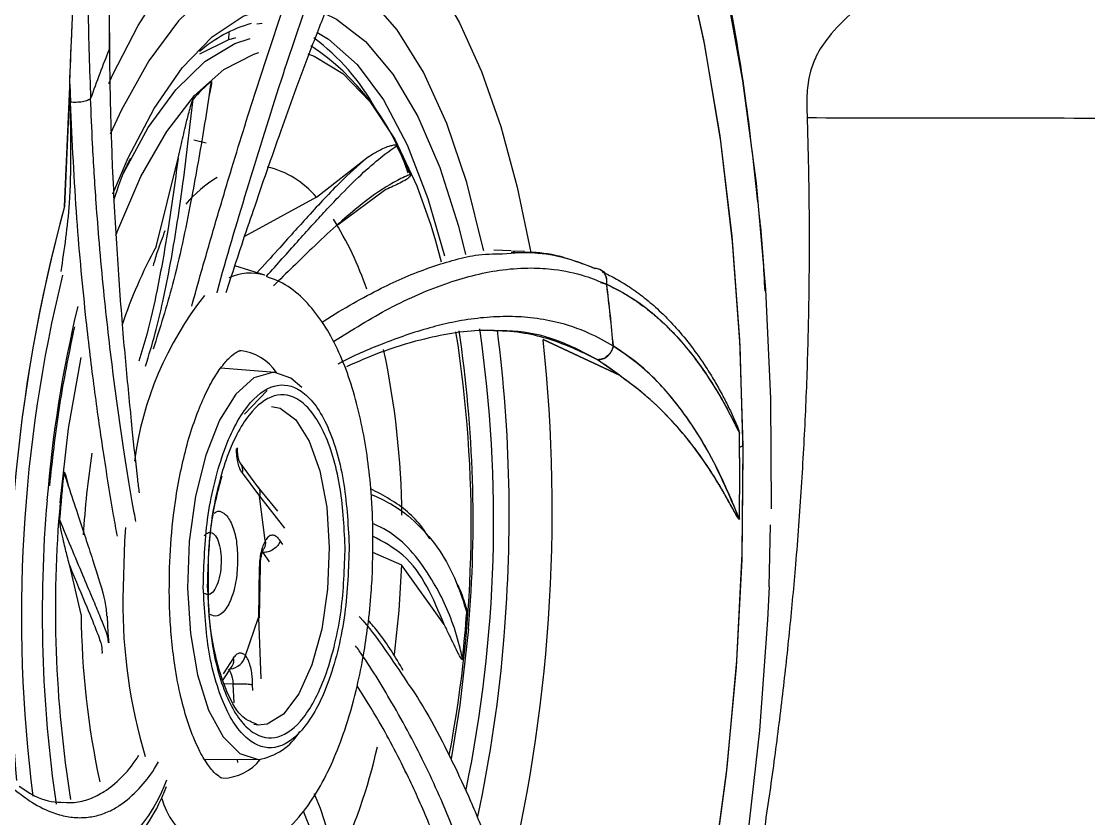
# Model space of a CAD drawing. Header units: inches. Extents: x 2 to 87, y 6 to 129.
# Drawn here: x 12.327 to 13.708, y 43.403 to 44.434 of the extents above; entities that cross this region are included whole.
import ezdxf

# ---------------------------------------------------------------- set-up
doc = ezdxf.new("R2010")
doc.units = ezdxf.units.IN
doc.header["$MEASUREMENT"] = 0
doc.layers.add('1', color=4, linetype='Continuous')

# ---------------------------------------------------------------- blocks, each defined once
blk = doc.blocks.new('2026 STRIDE')
at = {"layer": '1', "color": 3}
for p, q in [((10.2989, 23.321), (10.3058, 23.322)), ((10.2627, 23.3105), (10.2624, 23.3003)), ((10.2624, 23.3003), (10.2248, 23.2819)), ((10.0569, 23.243), (10.0501, 23.0848)), ((10.0501, 23.0848), (10.0568, 23.2402)), ((10.0568, 23.2402), (10.0575, 23.2198)), ((10.0569, 23.243), (10.0577, 23.2197)), ((10.2175, 23.1709), (10.2333, 23.1671)), ((10.1686, 23.0326), (10.1971, 23.1473)), ((10.3761, 23.0967), (10.4411, 23.1476)), ((10.466, 23.1068), (10.4043, 23.0612)), ((10.3761, 23.0967), (10.283, 23.0461)), ((10.6279, 23.0273), (10.6054, 23.0283)), ((10.6453, 23.0266), (10.6302, 23.0272)), ((10.3091, 22.9959), (10.2703, 23.0081)), ((10.7481, 22.9996), (10.7438, 23.0023)), ((10.7495, 22.9989), (10.744, 23.0023)), ((10.7436, 22.9865), (10.7514, 22.9842)), ((10.767, 22.8672), (10.6692, 22.9126)), ((10.6692, 22.9126), (10.768, 22.8665)), ((10.767, 22.8672), (10.7397, 22.8866)), ((10.768, 22.8665), (10.7481, 22.8808)), ((10.322, 22.8702), (10.2524, 22.8758)), ((10.2831, 22.8163), (10.3123, 22.847)), ((10.3003, 22.7224), (10.2777, 22.7529)), ((10.2801, 22.7402), (10.3024, 22.7101)), ((10.3259, 22.6907), (10.3004, 22.7222)), ((10.3099, 22.6527), (10.3024, 22.7101)), ((10.3024, 22.7101), (10.3345, 22.6686)), ((10.9616, 22.5929), (10.9634, 22.6729)), ((10.3324, 22.6475), (10.3294, 22.652)), ((10.3155, 22.6253), (10.3071, 22.6372)), ((10.4486, 22.6378), (10.486, 22.6215)), ((10.0716, 22.5571), (10.0568, 22.62)), ((10.3021, 22.6185), (10.3011, 22.5531)), ((10.3025, 22.5535), (10.3035, 22.6193)), ((10.5412, 22.5442), (10.486, 22.6215)), ((10.2842, 22.5039), (10.3011, 22.5531)), ((10.3011, 22.5531), (10.304, 22.4738)), ((10.1072, 22.5204), (10.1067, 22.5252)), ((10.2689, 22.501), (10.2553, 22.4804)), ((10.2552, 22.4726), (10.267, 22.4905)), ((10.2682, 22.4671), (10.2567, 22.4676)), ((10.2694, 22.4427), (10.2682, 22.4671)), ((10.2937, 22.4587), (10.2934, 22.466)), ((10.3006, 22.414), (10.2952, 22.4148)), ((10.3006, 22.414), (10.2966, 22.4163)), ((10.231, 22.3699), (10.3012, 22.3696)), ((10.2744, 22.3659), (10.274, 22.3697))]:
    blk.add_line(p, q, dxfattribs=at)
at = {"layer": '1', "color": 3, "flags": 128}
for points in [[(10.5925, 23.9224), (10.6045, 23.9119), (10.6542, 23.8588), (10.701, 23.793), (10.7445, 23.7151), (10.7842, 23.6259), (10.8197, 23.5263), (10.8507, 23.4175), (10.8767, 23.3004), (10.8977, 23.1763), (10.9132, 23.0465), (10.9233, 22.9123), (10.9277, 22.7751)], [(10.6869, 23.9229), (10.7197, 23.8755), (10.7649, 23.796), (10.8064, 23.7052), (10.8437, 23.604), (10.8765, 23.4932), (10.9045, 23.374), (10.9274, 23.2475), (10.945, 23.1149), (10.9571, 22.9775), (10.9636, 22.8367), (10.9644, 22.6938)], [(10.6192, 23.8978), (10.657, 23.8554), (10.7036, 23.7888), (10.7469, 23.7102), (10.7864, 23.6204), (10.8216, 23.5203), (10.8523, 23.411), (10.8781, 23.2935), (10.8987, 23.169), (10.914, 23.0389), (10.9237, 22.9045), (10.9277, 22.7671)], [(10.1074, 23.2441), (10.1126, 23.2555), (10.1452, 23.3189), (10.1801, 23.3733), (10.217, 23.418), (10.2553, 23.4525), (10.2945, 23.4764), (10.3342, 23.4892), (10.3738, 23.4909)], [(10.1074, 23.2441), (10.1126, 23.2555), (10.1452, 23.3189), (10.1801, 23.3733), (10.217, 23.418), (10.2553, 23.4525), (10.2945, 23.4764), (10.3342, 23.4892), (10.3738, 23.4909)], [(10.4414, 23.4672), (10.4601, 23.4542), (10.4961, 23.4203), (10.5299, 23.3761), (10.5612, 23.3222), (10.5896, 23.2594), (10.6146, 23.1883), (10.6359, 23.1099), (10.6533, 23.0253)], [(10.4414, 23.4672), (10.4601, 23.4542), (10.4961, 23.4203), (10.5299, 23.3761), (10.5612, 23.3222), (10.5896, 23.2594), (10.6146, 23.1883), (10.6359, 23.1099), (10.6533, 23.0253)], [(10.3301, 23.4033), (10.3216, 23.4025), (10.2795, 23.3903), (10.238, 23.3643), (10.1977, 23.3251), (10.1594, 23.2733), (10.1239, 23.2098), (10.1093, 23.1785)], [(10.5926, 23.0273), (10.5919, 23.0305), (10.5706, 23.1157), (10.5446, 23.1922), (10.5144, 23.2584), (10.4806, 23.3133), (10.4437, 23.3557), (10.4052, 23.3846)], [(10.1127, 23.1013), (10.1323, 23.1476), (10.1659, 23.2116), (10.2024, 23.2642), (10.2411, 23.3042), (10.2811, 23.3309), (10.3195, 23.3434)], [(10.3861, 23.335), (10.4019, 23.3272), (10.4397, 23.2981), (10.475, 23.2558), (10.5073, 23.2012), (10.5357, 23.1352), (10.5598, 23.0592), (10.569, 23.0227)], [(10.3765, 23.3102), (10.3915, 23.3012), (10.4285, 23.2685), (10.4627, 23.2226), (10.4935, 23.1645), (10.5203, 23.0953), (10.5415, 23.0209)], [(10.1264, 23.128), (10.1585, 23.1868), (10.1941, 23.2358), (10.2317, 23.2723), (10.2705, 23.2955), (10.2905, 23.3021)], [(10.2715, 23.3029), (10.2703, 23.3026), (10.2624, 23.3003)], [(10.1166, 23.0474), (10.1191, 23.0541), (10.149, 23.1234), (10.1823, 23.1819), (10.2183, 23.2285), (10.2561, 23.2621), (10.2951, 23.282), (10.3015, 23.2839)], [(10.3647, 23.2824), (10.3729, 23.2793), (10.4102, 23.2569), (10.4452, 23.2208), (10.4773, 23.172), (10.5058, 23.1114), (10.5239, 23.0607)], [(10.5239, 23.0607), (10.5301, 23.0403), (10.5375, 23.0131)], [(10.0445, 22.7021), (10.0555, 22.7977), (10.0718, 22.8893)], [(10.322, 22.8702), (10.3194, 22.8703), (10.2951, 22.8634), (10.2717, 22.8423), (10.2505, 22.8083), (10.2328, 22.7634), (10.2196, 22.7101), (10.2116, 22.6516), (10.2094, 22.5912)], [(10.3571, 22.8507), (10.3431, 22.8627), (10.322, 22.8702)], [(10.3178, 22.8261), (10.329, 22.8239), (10.3492, 22.8091), (10.3668, 22.7815), (10.3804, 22.7429), (10.3893, 22.6959), (10.3927, 22.6437)], [(10.2743, 22.7722), (10.2743, 22.7722), (10.2738, 22.7718), (10.2726, 22.7714)], [(10.9277, 22.7751), (10.9264, 22.6362), (10.9195, 22.4971), (10.907, 22.3593), (10.889, 22.2241), (10.8658, 22.093), (10.8375, 21.9672), (10.8045, 21.8481), (10.7671, 21.7369), (10.7256, 21.6348), (10.6806, 21.5427), (10.6324, 21.4616), (10.5816, 21.3924), (10.5286, 21.3358), (10.4774, 21.2945)], [(10.9277, 22.7671), (10.9262, 22.6282), (10.9189, 22.4891), (10.9061, 22.3514), (10.8878, 22.2165), (10.8643, 22.0856), (10.8357, 21.9602), (10.8024, 21.8415), (10.7648, 21.7308), (10.7231, 21.6292), (10.6779, 21.5377), (10.6295, 21.4573), (10.5786, 21.3888), (10.5255, 21.3329), (10.4752, 21.293)], [(10.129, 22.6696), (10.1276, 22.652), (10.1255, 22.578)], [(10.3927, 22.6437), (10.3905, 22.5899), (10.3828, 22.5381), (10.3701, 22.492), (10.3533, 22.4545), (10.3335, 22.4284), (10.3121, 22.4153), (10.3006, 22.414)], [(10.3035, 22.6193), (10.3038, 22.6191), (10.3033, 22.6188), (10.3021, 22.6185)], [(10.486, 22.6215), (10.4825, 22.5621), (10.4766, 22.5052)], [(10.2094, 22.5912), (10.213, 22.5326), (10.2222, 22.479), (10.2366, 22.4336), (10.2552, 22.399), (10.277, 22.3773), (10.3007, 22.3696), (10.3012, 22.3696)], [(10.9616, 22.5929), (10.9596, 22.5501), (10.9491, 22.4071), (10.9331, 22.266), (10.9118, 22.1284), (10.8853, 21.9955), (10.8538, 21.8686), (10.8178, 21.7488), (10.7775, 21.6375), (10.7333, 21.5356), (10.6857, 21.4441), (10.6351, 21.3639), (10.5841, 21.298)], [(10.5727, 22.5384), (10.5617, 22.4397), (10.5504, 22.3703)]]:
    blk.add_lwpolyline(points, dxfattribs=at)
at = {"layer": '1', "color": 3}
for centre, radius, start, end in [((10.3371, 23.1581), 0.1695, 105.5261, 131.455), ((10.1934, 23.0277), 0.3177, 18.4123, 56.4665), ((10.2058, 23.0769), 0.2808, 28.6493, 53.5407), ((11.3242, 22.792), 1.3135, 157.783, 160.7849), ((10.4096, 23.0504), 0.2595, 130.8897, 138.0784), ((10.0184, 22.9183), 0.5224, 23.4604, 27.9674), ((10.2864, 23.0222), 0.1166, 39.7531, 77.1052), ((10.3405, 22.973), 0.176, 121.8645, 139.2707), ((12.029, 22.5461), 2.0509, 164.7726, 185.4488), ((12.0289, 22.5461), 2.0508, 164.7712, 185.696), ((10.0425, 22.8437), 0.4205, 18.6023, 32.2753), ((10.6981, 22.7424), 0.6038, 151.2757, 161.7413), ((11.8504, 22.555), 1.856, 166.2522, 187.2104), ((10.2903, 22.9348), 0.0639, 72.9317, 115.6138), ((8.6762, 22.7229), 2.0916, 4.9768, 7.178), ((8.6764, 22.7229), 2.0916, 4.977, 7.1782), ((10.5746, 22.6981), 0.4378, 141.6574, 172.4915), ((11.6361, 22.578), 1.6136, 166.464, 175.5045), ((8.9913, 22.6738), 1.5849, 349.139, 9.0333), ((8.9237, 22.6795), 1.655, 355.1094, 8.5003), ((8.8799, 22.679), 1.7253, 348.3518, 8.2515), ((8.7611, 22.6858), 1.8643, 355.1616, 7.3578), ((8.6123, 22.6921), 2.0687, 346.0778, 6.1169), ((10.2714, 22.8355), 0.0631, 33.0762, 85.0959), ((9.4139, 22.6757), 1.0727, 0.5211, 12.0713), ((7.5664, 22.7355), 3.3572, 359.0648, 0.9607), ((7.6002, 22.7358), 3.3235, 0.653, 0.964), ((7.5603, 22.7355), 3.3633, 359.0657, 0.6507), ((10.6754, 23.5583), 0.8229, 287.5386, 287.8497), ((11.3162, 22.5797), 1.2446, 171.3921, 176.2952), ((11.671, 22.5643), 1.6313, 173.803, 175.9124), ((10.2657, 22.744), 0.015, 345.0541, 36.4624), ((11.7298, 22.5592), 1.7085, 175.1222, 188.3185), ((11.5811, 22.5639), 1.5428, 174.8607, 189.1818), ((10.2984, 22.6494), 0.012, 324.9632, 16.132), ((10.8239, 22.5729), 0.6984, 179.5808, 196.5853), ((11.1427, 22.5668), 1.0711, 180.5164, 192.1814), ((8.9433, 22.676), 1.6313, 353.803, 355.9122), ((8.8502, 22.6691), 1.7742, 347.8574, 355.4557), ((10.2623, 22.5092), 0.0225, 276.4047, 346.382), ((10.2568, 22.4977), 0.0125, 324.5086, 15.0297), ((10.2893, 22.4446), 0.0758, 278.9752, 329.2553), ((9.7461, 22.5469), 0.7269, 334.3132, 347.2141), ((10.2522, 22.4109), 0.0657, 272.7026, 321.2129), ((10.2738, 22.3469), 0.1016, 195.776, 272.2981)]:
    blk.add_arc(centre, radius, start, end, dxfattribs=at)
for points, knots in [([(10.947, 23.0907), (10.9424, 23.1334), (10.9321, 23.229), (10.9068, 23.3751), (10.8716, 23.5309), (10.8256, 23.6871), (10.7703, 23.8346), (10.7076, 23.9697), (10.6402, 24.0892), (10.5743, 24.1893), (10.527, 24.2469), (10.5077, 24.2704)], [0, 0, 0, 0, 0.096179, 0.215439, 0.338581, 0.466459, 0.599075, 0.714093, 0.82357, 0.927968, 1, 1, 1, 1]), ([(9.8026, 22.6411), (9.805, 22.6871), (9.8084, 22.7515), (9.8168, 22.8454), (9.8254, 22.9241), (9.838, 23.0163), (9.8536, 23.1107), (9.8726, 23.2063), (9.8947, 23.301), (9.9199, 23.3932), (9.9478, 23.4818), (9.9783, 23.5656), (10.0111, 23.6439), (10.0458, 23.7159), (10.0822, 23.781), (10.1198, 23.8389), (10.1583, 23.8892), (10.1975, 23.9319), (10.2371, 23.9668), (10.277, 23.9941), (10.3174, 24.0135), (10.3558, 24.0252), (10.3805, 24.0259), (10.3919, 24.0262)], [0, 0, 0, 0, 0.062471, 0.087379, 0.128635, 0.171164, 0.216471, 0.263383, 0.311411, 0.360161, 0.409348, 0.458756, 0.50822, 0.557615, 0.606852, 0.655884, 0.704717, 0.753436, 0.802246, 0.851528, 0.902018, 0.954983, 1, 1, 1, 1]), ([(10.1208, 23.7639), (10.1183, 23.7174), (10.1134, 23.6291), (10.1093, 23.5022), (10.1076, 23.3895), (10.1079, 23.3208), (10.108, 23.2886)], [0, 0, 0, 0, 0.292679, 0.556946, 0.792739, 1, 1, 1, 1]), ([(10.1208, 23.7638), (10.1191, 23.7334), (10.1157, 23.6724), (10.1121, 23.585), (10.1096, 23.5024), (10.1083, 23.4276), (10.1078, 23.3561), (10.1081, 23.311), (10.1082, 23.2886)], [0, 0, 0, 0, 0.192208, 0.385631, 0.546717, 0.7087, 0.855465, 1, 1, 1, 1]), ([(10.0568, 23.2402), (10.0572, 23.2514), (10.0581, 23.2749), (10.0597, 23.3123), (10.0615, 23.3534), (10.0635, 23.3984), (10.0659, 23.4473), (10.0686, 23.5002), (10.0716, 23.5538), (10.0745, 23.6033), (10.0773, 23.6466), (10.0793, 23.6763), (10.0809, 23.6933), (10.0815, 23.6979), (10.0818, 23.6992), (10.0819, 23.6997), (10.082, 23.6998), (10.082, 23.6999)], [0, 0, 0, 0, 0.076091, 0.159217, 0.249599, 0.347471, 0.453074, 0.566654, 0.68846, 0.798269, 0.884795, 0.967963, 0.990274, 0.996657, 0.998687, 0.999427, 1, 1, 1, 1]), ([(10.0569, 23.243), (10.0577, 23.2643), (10.0596, 23.3114), (10.0627, 23.3819), (10.0658, 23.4459), (10.0686, 23.4999), (10.0714, 23.5515), (10.0744, 23.6019), (10.0773, 23.648), (10.0794, 23.6775), (10.0809, 23.6938), (10.0815, 23.6981), (10.0818, 23.6993), (10.0819, 23.6997), (10.082, 23.6998), (10.082, 23.6999)], [0, 0, 0, 0, 0.145202, 0.320117, 0.464872, 0.562919, 0.670697, 0.798523, 0.889307, 0.969995, 0.9908, 0.9968, 0.998729, 0.999441, 1, 1, 1, 1]), ([(10.082, 23.6999), (10.0815, 23.6808), (10.0806, 23.6406), (10.0797, 23.583), (10.0791, 23.5217), (10.079, 23.4573), (10.0795, 23.3948), (10.0805, 23.3354), (10.0818, 23.2811), (10.0832, 23.243), (10.0839, 23.2243)], [0, 0, 0, 0, 0.118993, 0.250178, 0.358061, 0.500219, 0.652149, 0.750149, 0.877365, 1, 1, 1, 1]), ([(10.2147, 22.9559), (10.2189, 22.971), (10.2292, 23.0077), (10.2458, 23.0652), (10.2638, 23.1256), (10.2811, 23.1821), (10.2979, 23.2354), (10.3151, 23.2881), (10.343, 23.3701), (10.3835, 23.4812), (10.4204, 23.564), (10.4393, 23.6064)], [0, 0, 0, 0, 0.064358, 0.156965, 0.246537, 0.324585, 0.402627, 0.480787, 0.559216, 0.774447, 1, 1, 1, 1]), ([(10.2474, 22.973), (10.2475, 22.9737), (10.2596, 23.0183), (10.2863, 23.1076), (10.3197, 23.2158), (10.3477, 23.3002), (10.3693, 23.3624), (10.391, 23.4211), (10.4149, 23.4823), (10.4383, 23.5383), (10.4553, 23.5754), (10.4625, 23.5911)], [0, 0, 0, 0, 0.003133, 0.199663, 0.402618, 0.497917, 0.596107, 0.701356, 0.788221, 0.910112, 1, 1, 1, 1]), ([(10.4954, 23.5756), (10.4868, 23.559), (10.4671, 23.5206), (10.4397, 23.4616), (10.4139, 23.4017), (10.3917, 23.3474), (10.3704, 23.2928), (10.3505, 23.2397), (10.3257, 23.1712), (10.2977, 23.0904), (10.2733, 23.0181), (10.2612, 22.9803), (10.2589, 22.9731)], [0, 0, 0, 0, 0.09967, 0.231047, 0.325972, 0.414888, 0.506185, 0.594504, 0.670117, 0.829935, 0.967488, 1, 1, 1, 1]), ([(11.0707, 23.3371), (11.0594, 23.3264), (11.041, 23.3091), (11.023, 23.282), (11.0152, 23.2616), (11.0119, 23.2455), (11.0099, 23.2252), (11.0104, 23.2101), (11.0108, 23.1993)], [0, 0, 0, 0, 0.294165, 0.476851, 0.607013, 0.707781, 0.789659, 1, 1, 1, 1]), ([(10.1082, 23.2886), (10.1085, 23.2663), (10.1091, 23.2147), (10.1115, 23.1442), (10.1147, 23.0783), (10.118, 23.0228), (10.1217, 22.9704), (10.1255, 22.9224), (10.1307, 22.8639), (10.137, 22.8003), (10.1427, 22.7462), (10.1459, 22.7201), (10.1466, 22.7143)], [0, 0, 0, 0, 0.099013, 0.229525, 0.323824, 0.412154, 0.502849, 0.590586, 0.665701, 0.824465, 0.961113, 1, 1, 1, 1]), ([(10.2397, 23.2465), (10.2396, 23.2457), (10.2393, 23.2435), (10.2383, 23.2369), (10.2352, 23.216), (10.2275, 23.1672), (10.2129, 23.0855), (10.1927, 22.9883), (10.1735, 22.9276), (10.1648, 22.9002)], [0, 0, 0, 0, 0.007325, 0.019566, 0.058651, 0.192116, 0.441769, 0.746986, 1, 1, 1, 1]), ([(10.2397, 23.2465), (10.2398, 23.2465), (10.2399, 23.2466), (10.24, 23.2466), (10.2401, 23.2464), (10.2402, 23.2461), (10.2402, 23.2451), (10.2399, 23.2412), (10.2388, 23.2349), (10.2374, 23.2293), (10.2368, 23.2266)], [0, 0, 0, 0, 0.017194, 0.034557, 0.050276, 0.067456, 0.09683, 0.188564, 0.610402, 1, 1, 1, 1]), ([(10.0839, 23.2243), (10.0827, 23.2235), (10.081, 23.2223), (10.077, 23.221), (10.0734, 23.2202), (10.0694, 23.2197), (10.0641, 23.2193), (10.0602, 23.2196), (10.0577, 23.2197)], [0, 0, 0, 0, 0.234643, 0.36249, 0.494052, 0.626491, 0.756856, 1, 1, 1, 1]), ([(10.1425, 22.6773), (10.1418, 22.681), (10.1362, 22.7093), (10.1264, 22.7726), (10.115, 22.852), (10.1066, 22.9218), (10.1007, 22.9769), (10.0954, 23.0332), (10.0905, 23.0964), (10.0866, 23.1588), (10.0847, 23.2048), (10.0839, 23.2243)], [0, 0, 0, 0, 0.028481, 0.220014, 0.417808, 0.510683, 0.606377, 0.70895, 0.793606, 0.912397, 1, 1, 1, 1]), ([(10.155, 22.8784), (10.1593, 22.8924), (10.1675, 22.9192), (10.1781, 22.964), (10.1872, 23.0099), (10.1954, 23.0587), (10.2059, 23.1301), (10.2122, 23.1851), (10.2165, 23.2237)], [0, 0, 0, 0, 0.134858, 0.259599, 0.404069, 0.533562, 0.672142, 1, 1, 1, 1]), ([(10.1971, 23.1473), (10.1983, 23.1523), (10.2014, 23.1662), (10.2059, 23.1853), (10.21, 23.2025), (10.2128, 23.2128), (10.2145, 23.2187), (10.2155, 23.2217), (10.2161, 23.2232), (10.2164, 23.2236), (10.2165, 23.2237)], [0, 0, 0, 0, 0.191793, 0.51957, 0.729701, 0.856735, 0.930021, 0.970711, 0.992633, 1, 1, 1, 1]), ([(10.0457, 23.0006), (10.0501, 23.0295), (10.0601, 23.0967), (10.0585, 23.175), (10.0575, 23.2198)], [0, 0, 0, 0, 0.4291286, 1, 1, 1, 1]), ([(10.1186, 22.6583), (10.1169, 22.6673), (10.113, 22.6894), (10.1068, 22.7264), (10.1004, 22.7676), (10.0944, 22.8085), (10.0888, 22.8494), (10.0834, 22.8923), (10.0753, 22.9631), (10.0651, 23.0691), (10.0602, 23.1687), (10.0577, 23.2197)], [0, 0, 0, 0, 0.064358, 0.156965, 0.246537, 0.324585, 0.402627, 0.480787, 0.559216, 0.774447, 1, 1, 1, 1]), ([(11.0108, 23.1993), (11.0116, 23.1687), (11.0133, 23.1072), (11.0136, 23.0133), (11.0122, 22.9177), (11.0088, 22.8203), (11.0034, 22.7215), (10.9965, 22.6275), (10.9882, 22.5382), (10.979, 22.4532), (10.968, 22.3661), (10.9552, 22.2771), (10.943, 22.2015), (10.9319, 22.1391), (10.9227, 22.0898), (10.9127, 22.0388), (10.9017, 21.9863), (10.8898, 21.9323), (10.8769, 21.877), (10.8643, 21.826), (10.8513, 21.7756), (10.8369, 21.722), (10.8182, 21.6564), (10.7949, 21.5797), (10.7647, 21.4871), (10.7293, 21.3877), (10.691, 21.2896), (10.6507, 21.1947), (10.608, 21.1023), (10.5623, 21.0123), (10.5223, 20.9402), (10.4881, 20.8828), (10.4594, 20.8373), (10.4308, 20.7944), (10.4024, 20.7542), (10.3742, 20.7165), (10.3108, 20.6367), (10.2496, 20.5726), (10.1918, 20.5228), (10.1741, 20.5083), (10.1566, 20.4947), (10.1391, 20.4818), (10.1217, 20.4697), (10.094, 20.4516), (10.0559, 20.4295), (10.0076, 20.407), (9.9597, 20.3901), (9.9173, 20.38), (9.8801, 20.3747), (9.848, 20.3727), (9.8161, 20.3733), (9.7844, 20.3765), (9.7529, 20.3825), (9.7217, 20.3911), (9.6903, 20.4026), (9.6588, 20.4171), (9.6269, 20.435), (9.5951, 20.4563), (9.5634, 20.4811), (9.5319, 20.5096), (9.5006, 20.5418), (9.4696, 20.578), (9.4411, 20.6153), (9.4149, 20.6535), (9.3905, 20.6924), (9.3657, 20.7355), (9.3407, 20.7832), (9.3157, 20.8359), (9.2898, 20.8957), (9.2625, 20.9659), (9.2369, 21.04), (9.214, 21.1142), (9.1936, 21.1871), (9.1742, 21.2643), (9.1563, 21.344), (9.141, 21.4206), (9.1262, 21.5032), (9.1121, 21.5927), (9.099, 21.6899), (9.0883, 21.7849), (9.0797, 21.8762), (9.0729, 21.9648), (9.0676, 22.0515), (9.0636, 22.1383), (9.061, 22.225), (9.0596, 22.3115), (9.0594, 22.4274), (9.0622, 22.5752), (9.0715, 22.767), (9.0878, 22.9772), (9.1062, 23.1241), (9.1157, 23.2001)], [0, 0, 0, 0, 0.011168, 0.022498, 0.033986, 0.04563, 0.057429, 0.069378, 0.079271, 0.089462, 0.099947, 0.110722, 0.121785, 0.127642, 0.133743, 0.140086, 0.146669, 0.15349, 0.160548, 0.167841, 0.173182, 0.180228, 0.188965, 0.199378, 0.211448, 0.227463, 0.242039, 0.255197, 0.271464, 0.286831, 0.301314, 0.310494, 0.319505, 0.328349, 0.337028, 0.345543, 0.353896, 0.393897, 0.39901, 0.404094, 0.409149, 0.414175, 0.419173, 0.424142, 0.438103, 0.451992, 0.465812, 0.479567, 0.488997, 0.498457, 0.507949, 0.517474, 0.527033, 0.536626, 0.546256, 0.556312, 0.566543, 0.57695, 0.587536, 0.598301, 0.609247, 0.620376, 0.631689, 0.640799, 0.650347, 0.660335, 0.670764, 0.681637, 0.692955, 0.705898, 0.720656, 0.731879, 0.743078, 0.755791, 0.767696, 0.778789, 0.789067, 0.802657, 0.815663, 0.828083, 0.839912, 0.850831, 0.861637, 0.872331, 0.882912, 0.893379, 0.903732, 0.924773, 0.94633, 0.972257, 1, 1, 1, 1]), ([(11.8262, 23.1981), (11.6844, 23.1983), (11.4008, 23.1988), (11.1408, 23.1991), (11.0108, 23.1993)], [0, 0, 0, 0, 0.5, 1, 1, 1, 1]), ([(10.3115, 22.9948), (10.3251, 23.0099), (10.3456, 23.0327), (10.3702, 23.0602), (10.388, 23.0796), (10.4096, 23.1025), (10.434, 23.1267), (10.4591, 23.1487), (10.4732, 23.1586), (10.4798, 23.1633)], [0, 0, 0, 0, 0.192886, 0.29023, 0.386934, 0.483068, 0.663473, 0.840071, 1, 1, 1, 1]), ([(10.4411, 23.1476), (10.4438, 23.1494), (10.4509, 23.1541), (10.4605, 23.1592), (10.469, 23.1628), (10.4747, 23.164), (10.4782, 23.1651), (10.4797, 23.1635), (10.4798, 23.1633)], [0, 0, 0, 0, 0.191797, 0.519052, 0.729035, 0.856173, 0.983899, 1, 1, 1, 1]), ([(10.1141, 23.0932), (10.1194, 23.1095), (10.1259, 23.1297), (10.1343, 23.144), (10.1359, 23.1468)], [0, 0, 0, 0, 0.8027255, 1, 1, 1, 1]), ([(10.1971, 23.1473), (10.1929, 23.116), (10.1851, 23.0586), (10.1713, 22.9819), (10.1588, 22.9254), (10.1497, 22.8963), (10.1462, 22.8849)], [0, 0, 0, 0, 0.3424348, 0.6286805, 0.8551595, 1, 1, 1, 1]), ([(10.4411, 23.1476), (10.4299, 23.1377), (10.4069, 23.1171), (10.3678, 23.0755), (10.3317, 23.0349), (10.3082, 23.009), (10.2991, 22.999)], [0, 0, 0, 0, 0.284684, 0.585406, 0.839737, 1, 1, 1, 1]), ([(10.4977, 23.1263), (10.4973, 23.1261), (10.4965, 23.1258), (10.494, 23.1248), (10.4858, 23.1212), (10.4657, 23.1107), (10.4278, 23.084), (10.3777, 23.0385), (10.3373, 22.9987), (10.3203, 22.982)], [0, 0, 0, 0, 0.007555, 0.020181, 0.060495, 0.198159, 0.455665, 0.770483, 1, 1, 1, 1]), ([(10.4977, 23.1263), (10.4977, 23.1262), (10.4978, 23.126), (10.4978, 23.1257), (10.4978, 23.1253), (10.4977, 23.1249), (10.4973, 23.1241), (10.4957, 23.122), (10.4884, 23.117), (10.4783, 23.1122), (10.4691, 23.1082), (10.466, 23.1068)], [0, 0, 0, 0, 0.005501, 0.011055, 0.016084, 0.02158, 0.030977, 0.060324, 0.195274, 0.730604, 1, 1, 1, 1]), ([(10.9564, 22.9751), (10.9549, 23.0049), (10.9533, 23.038), (10.9494, 23.0703), (10.9491, 23.0735)], [0, 0, 0, 0, 0.901631, 1, 1, 1, 1]), ([(10.1801, 23.0535), (10.1767, 23.0447), (10.171, 23.0298), (10.1665, 23.0145), (10.1647, 23.0082)], [0, 0, 0, 0, 0.587232, 1, 1, 1, 1]), ([(10.3833, 22.9352), (10.3842, 22.9358), (10.3978, 22.9448), (10.4234, 22.9598), (10.4584, 22.9787), (10.491, 22.9938), (10.5217, 23.0059), (10.5519, 23.0152), (10.5841, 23.0235), (10.6051, 23.0235), (10.6167, 23.0235)], [0, 0, 0, 0, 0.011255, 0.166226, 0.316117, 0.446726, 0.577323, 0.708117, 0.839361, 1, 1, 1, 1]), ([(10.6167, 23.0235), (10.6314, 23.0249), (10.6739, 23.0291), (10.7117, 23.0144), (10.7365, 23.0048)], [0, 0, 0, 0, 0.345826, 1, 1, 1, 1]), ([(10.6279, 23.0256), (10.6398, 23.0255), (10.6833, 23.0255), (10.714, 23.0135), (10.7363, 23.0048)], [0, 0, 0, 0, 0.273241, 1, 1, 1, 1]), ([(10.3982, 22.9103), (10.4223, 22.9253), (10.4728, 22.9567), (10.5338, 22.9828), (10.5824, 22.9971), (10.6182, 23.0038), (10.6521, 23.006), (10.6876, 23.0037), (10.7203, 22.997), (10.7423, 22.988), (10.7516, 22.9842)], [0, 0, 0, 0, 0.188189, 0.394053, 0.490718, 0.590317, 0.697075, 0.785184, 0.908823, 1, 1, 1, 1]), ([(10.7514, 22.9842), (10.7515, 22.9855), (10.7518, 22.9881), (10.7513, 22.9919), (10.7501, 22.9956), (10.7481, 22.9989), (10.7455, 23.0015), (10.7417, 23.004), (10.7384, 23.0045), (10.7363, 23.0048)], [0, 0, 0, 0, 0.121409, 0.249103, 0.380728, 0.513445, 0.644273, 0.770475, 1, 1, 1, 1]), ([(10.7516, 22.9842), (10.7517, 22.9867), (10.752, 22.9905), (10.7505, 22.9952), (10.7486, 22.9985), (10.7461, 23.0012), (10.7422, 23.0039), (10.7387, 23.0044), (10.7365, 23.0048)], [0, 0, 0, 0, 0.234643, 0.36249, 0.494052, 0.626491, 0.756856, 1, 1, 1, 1]), ([(10.4486, 22.6142), (10.449, 22.6371), (10.4497, 22.6692), (10.447, 22.7153), (10.4433, 22.753), (10.4365, 22.7953), (10.427, 22.8361), (10.4147, 22.8747), (10.3995, 22.9097), (10.3811, 22.9406), (10.3591, 22.9664), (10.336, 22.9855), (10.3185, 22.9916), (10.3114, 22.9941)], [0, 0, 0, 0, 0.131418, 0.184075, 0.270482, 0.358238, 0.450616, 0.545138, 0.641157, 0.7384, 0.836567, 0.933681, 1, 1, 1, 1]), ([(10.7458, 23.0002), (10.752, 22.9972), (10.7649, 22.991), (10.7838, 22.9792), (10.8031, 22.9649), (10.8225, 22.9478), (10.8421, 22.9275), (10.8614, 22.9039), (10.8778, 22.8806), (10.8909, 22.8595), (10.9004, 22.8425), (10.91, 22.8239), (10.9172, 22.8086), (10.9217, 22.7972), (10.9228, 22.7937), (10.9231, 22.7925), (10.9231, 22.792), (10.9231, 22.7918), (10.9232, 22.7917)], [0, 0, 0, 0, 0.080962, 0.167462, 0.259658, 0.357707, 0.461762, 0.571968, 0.68846, 0.761739, 0.827128, 0.884505, 0.967923, 0.990248, 0.996641, 0.998677, 0.999422, 1, 1, 1, 1]), ([(10.7514, 22.9842), (10.7605, 22.9798), (10.7727, 22.9737), (10.7921, 22.9612), (10.8074, 22.9498), (10.8255, 22.9338), (10.842, 22.9173), (10.8604, 22.8956), (10.8793, 22.8698), (10.8962, 22.8431), (10.9108, 22.8169), (10.9189, 22.8005), (10.9232, 22.7917)], [0, 0, 0, 0, 0.128921, 0.173174, 0.289807, 0.364294, 0.464776, 0.565061, 0.689177, 0.817314, 0.902349, 1, 1, 1, 1]), ([(10.7516, 22.9842), (10.7631, 22.9784), (10.7848, 22.9674), (10.817, 22.9426), (10.8456, 22.9141), (10.8699, 22.8834), (10.8896, 22.8542), (10.9069, 22.8247), (10.9179, 22.8024), (10.9232, 22.7918)], [0, 0, 0, 0, 0.1646148, 0.3094146, 0.499757, 0.6418682, 0.7498096, 0.8810021, 1, 1, 1, 1]), ([(10.7601, 22.9043), (10.7498, 22.9101), (10.726, 22.9235), (10.6901, 22.9352), (10.654, 22.9415), (10.6214, 22.943), (10.5888, 22.9412), (10.557, 22.9364), (10.5159, 22.9268), (10.4674, 22.9102), (10.4259, 22.8927), (10.4054, 22.8818), (10.4035, 22.8807)], [0, 0, 0, 0, 0.101476, 0.235233, 0.331877, 0.422404, 0.515355, 0.605274, 0.682257, 0.84497, 0.985015, 1, 1, 1, 1]), ([(10.0609, 22.9174), (10.0611, 22.919), (10.0618, 22.9232), (10.0629, 22.9268), (10.0636, 22.9291)], [0, 0, 0, 0, 0.3853233, 1, 1, 1, 1]), ([(10.6151, 22.9239), (10.607, 22.9243), (10.5862, 22.9253), (10.5513, 22.9212), (10.5069, 22.912), (10.4615, 22.898), (10.429, 22.8838), (10.4147, 22.8775)], [0, 0, 0, 0, 0.129398, 0.333544, 0.5366, 0.796537, 1, 1, 1, 1]), ([(10.7397, 22.8866), (10.7213, 22.8956), (10.6847, 22.9134), (10.6372, 22.9235), (10.6072, 22.9241), (10.605, 22.9242)], [0, 0, 0, 0, 0.485245, 0.963035, 1, 1, 1, 1]), ([(10.7399, 22.8866), (10.7222, 22.8959), (10.6872, 22.9142), (10.6445, 22.9236), (10.6199, 22.9239), (10.6151, 22.9239)], [0, 0, 0, 0, 0.453252, 0.892884, 1, 1, 1, 1]), ([(10.031, 22.7237), (10.0346, 22.7567), (10.0418, 22.8235), (10.0545, 22.8859), (10.0609, 22.9174)], [0, 0, 0, 0, 0.494131, 1, 1, 1, 1]), ([(10.1862, 22.6252), (10.1875, 22.6455), (10.1893, 22.674), (10.195, 22.7142), (10.201, 22.7465), (10.2097, 22.7817), (10.2202, 22.814), (10.232, 22.8422), (10.2443, 22.8651), (10.2563, 22.882), (10.2668, 22.8927), (10.2746, 22.8978), (10.2773, 22.8984), (10.2776, 22.8983), (10.2777, 22.8983)], [0, 0, 0, 0, 0.129649, 0.181527, 0.266096, 0.351116, 0.439143, 0.527111, 0.61366, 0.697966, 0.780257, 0.862816, 0.951539, 1, 1, 1, 1]), ([(10.7599, 22.9043), (10.7592, 22.902), (10.7578, 22.8972), (10.7528, 22.8912), (10.7464, 22.8872), (10.7419, 22.8868), (10.7397, 22.8866)], [0, 0, 0, 0, 0.243747, 0.504295, 0.76245, 1, 1, 1, 1]), ([(10.7399, 22.8866), (10.7421, 22.8868), (10.7467, 22.8872), (10.7531, 22.8912), (10.7581, 22.8972), (10.7595, 22.902), (10.7601, 22.9043)], [0, 0, 0, 0, 0.24063, 0.5, 0.75937, 1, 1, 1, 1]), ([(10.9232, 22.6807), (10.911, 22.7093), (10.8878, 22.7638), (10.8461, 22.8269), (10.8041, 22.8738), (10.774, 22.8946), (10.7599, 22.9043)], [0, 0, 0, 0, 0.2926794, 0.5569459, 0.7927389, 1, 1, 1, 1]), ([(10.9232, 22.6807), (10.9153, 22.6998), (10.8995, 22.738), (10.8731, 22.7859), (10.8456, 22.8262), (10.8182, 22.8581), (10.7898, 22.8845), (10.77, 22.8978), (10.7601, 22.9043)], [0, 0, 0, 0, 0.192911, 0.386635, 0.548014, 0.709749, 0.856107, 1, 1, 1, 1]), ([(10.9232, 22.6807), (10.9232, 22.6806), (10.9232, 22.6805), (10.9231, 22.6804), (10.9231, 22.6803), (10.9231, 22.6803), (10.923, 22.6802), (10.9229, 22.6802), (10.9227, 22.6803), (10.9217, 22.6813), (10.9196, 22.6849), (10.9158, 22.6917), (10.9115, 22.6997), (10.907, 22.7078), (10.9027, 22.7153), (10.898, 22.7234), (10.8927, 22.7322), (10.8846, 22.745), (10.8732, 22.7619), (10.8555, 22.7855), (10.8313, 22.8133), (10.8011, 22.8422), (10.7779, 22.8592), (10.767, 22.8672)], [0, 0, 0, 0, 0.000488, 0.0007, 0.000907, 0.001121, 0.001355, 0.001914, 0.003532, 0.005918, 0.023647, 0.05472, 0.099082, 0.129609, 0.163259, 0.199997, 0.239782, 0.282572, 0.379544, 0.480927, 0.638258, 0.830516, 1, 1, 1, 1]), ([(10.9232, 22.6807), (10.9232, 22.6806), (10.9232, 22.6806), (10.9232, 22.6805), (10.9231, 22.6804), (10.9231, 22.6803), (10.9231, 22.6802), (10.923, 22.6802), (10.9229, 22.6802), (10.9226, 22.6804), (10.9214, 22.6817), (10.9195, 22.6851), (10.9166, 22.6903), (10.9132, 22.6965), (10.9083, 22.7053), (10.9018, 22.7168), (10.8934, 22.7309), (10.8803, 22.7516), (10.8595, 22.781), (10.8306, 22.8141), (10.7991, 22.8436), (10.7778, 22.8593), (10.768, 22.8665)], [0, 0, 0, 0, 0.000296, 0.000557, 0.000798, 0.001036, 0.001288, 0.001571, 0.002264, 0.004305, 0.007322, 0.029667, 0.051093, 0.078872, 0.112962, 0.169577, 0.234058, 0.306257, 0.459547, 0.666731, 0.846468, 1, 1, 1, 1]), ([(10.2296, 22.5925), (10.2305, 22.6221), (10.232, 22.6678), (10.2431, 22.7254), (10.2549, 22.7662), (10.2696, 22.8008), (10.2913, 22.8352), (10.3213, 22.8581), (10.3516, 22.8524), (10.3739, 22.8305), (10.3893, 22.8046), (10.4019, 22.7708), (10.4143, 22.7199), (10.4168, 22.6753), (10.4184, 22.6464)], [0, 0, 0, 0, 0.119728, 0.18418, 0.25, 0.31582, 0.380272, 0.5, 0.619728, 0.68418, 0.75, 0.81582, 0.880272, 1, 1, 1, 1]), ([(10.4132, 22.6449), (10.4117, 22.6723), (10.4094, 22.7144), (10.3977, 22.7625), (10.3858, 22.7945), (10.3711, 22.819), (10.3501, 22.8397), (10.3214, 22.8451), (10.2931, 22.8234), (10.2726, 22.7909), (10.2586, 22.7582), (10.2475, 22.7196), (10.237, 22.6652), (10.2356, 22.622), (10.2348, 22.5939)], [0, 0, 0, 0, 0.119728, 0.18418, 0.25, 0.31582, 0.380272, 0.5, 0.619728, 0.68418, 0.75, 0.81582, 0.880272, 1, 1, 1, 1]), ([(10.916, 22.8104), (10.9173, 22.8075), (10.9196, 22.8028), (10.9218, 22.7969), (10.9228, 22.7936), (10.9231, 22.7925), (10.9231, 22.792), (10.9231, 22.7918), (10.9232, 22.7918)], [0, 0, 0, 0, 0.5034, 0.84772, 0.947023, 0.978958, 0.990746, 1, 1, 1, 1]), ([(10.2801, 22.7402), (10.279, 22.7418), (10.2769, 22.7452), (10.2745, 22.7528), (10.2729, 22.7616), (10.2727, 22.7682), (10.2726, 22.7714)], [0, 0, 0, 0, 0.249863, 0.499991, 0.749866, 1, 1, 1, 1]), ([(10.2777, 22.7529), (10.2772, 22.7537), (10.2761, 22.7555), (10.2748, 22.7601), (10.274, 22.7658), (10.274, 22.7703), (10.274, 22.7726)], [0, 0, 0, 0, 0.23927, 0.48548, 0.738955, 1, 1, 1, 1]), ([(10.0492, 22.7404), (10.0492, 22.7405), (10.0493, 22.7407), (10.0493, 22.741), (10.0495, 22.7412), (10.0496, 22.7413), (10.0499, 22.7412), (10.051, 22.7394), (10.0532, 22.7325), (10.0547, 22.7255), (10.0558, 22.7207)], [0, 0, 0, 0, 0.011101, 0.02231, 0.032459, 0.04355, 0.062514, 0.121737, 0.394076, 1, 1, 1, 1]), ([(10.0492, 22.7404), (10.0495, 22.7397), (10.0501, 22.7378), (10.052, 22.7322), (10.0578, 22.7148), (10.0706, 22.6766), (10.0885, 22.6219), (10.1033, 22.5764), (10.1043, 22.5607), (10.1046, 22.5549)], [0, 0, 0, 0, 0.00789, 0.021076, 0.06318, 0.206957, 0.475896, 0.804691, 1, 1, 1, 1]), ([(10.2366, 22.5947), (10.2364, 22.6067), (10.2358, 22.6435), (10.2425, 22.6943), (10.251, 22.7256), (10.2539, 22.7364)], [0, 0, 0, 0, 0.243615, 0.740842, 1, 1, 1, 1]), ([(10.3003, 22.7224), (10.3009, 22.7215), (10.302, 22.7196), (10.3032, 22.7155), (10.3027, 22.7122), (10.3024, 22.7101)], [0, 0, 0, 0, 0.265592, 0.5244, 1, 1, 1, 1]), ([(10.5229, 22.6544), (10.5197, 22.6595), (10.5065, 22.681), (10.4799, 22.7021), (10.4546, 22.7153), (10.4462, 22.7197)], [0, 0, 0, 0, 0.172806, 0.723859, 1, 1, 1, 1]), ([(10.4469, 22.7125), (10.4556, 22.7086), (10.4778, 22.6986), (10.5079, 22.6749), (10.5361, 22.641), (10.5571, 22.602), (10.5662, 22.5731), (10.5705, 22.5597)], [0, 0, 0, 0, 0.140483, 0.35769, 0.583757, 0.807597, 1, 1, 1, 1]), ([(10.2437, 22.688), (10.2445, 22.6887), (10.2486, 22.6922), (10.2549, 22.6896), (10.2613, 22.6836), (10.2658, 22.676), (10.2694, 22.6664), (10.273, 22.6517), (10.2737, 22.6388), (10.2741, 22.6304)], [0, 0, 0, 0, 0.056131, 0.282134, 0.405006, 0.528066, 0.650938, 0.773997, 1, 1, 1, 1]), ([(10.0568, 22.62), (10.056, 22.6233), (10.0536, 22.6324), (10.0502, 22.6463), (10.0471, 22.6599), (10.0453, 22.6688), (10.0443, 22.6744), (10.0439, 22.6777), (10.0438, 22.6795), (10.0438, 22.6803), (10.0438, 22.6805)], [0, 0, 0, 0, 0.191814, 0.519611, 0.729753, 0.856784, 0.930061, 0.970742, 0.992656, 1, 1, 1, 1]), ([(10.1067, 22.5252), (10.1067, 22.5253), (10.1064, 22.528), (10.1029, 22.5376), (10.0964, 22.5544), (10.0869, 22.577), (10.0752, 22.6046), (10.0609, 22.6388), (10.0496, 22.6664), (10.0438, 22.6805)], [0, 0, 0, 0, 0.006064, 0.150901, 0.318926, 0.471117, 0.63002, 0.8102, 1, 1, 1, 1]), ([(10.5651, 22.4999), (10.5649, 22.5006), (10.5645, 22.5024), (10.5633, 22.508), (10.559, 22.5253), (10.5471, 22.5635), (10.5181, 22.6182), (10.4832, 22.659), (10.4536, 22.6727), (10.4487, 22.675)], [0, 0, 0, 0, 0.009068, 0.024224, 0.072618, 0.237875, 0.546991, 0.924906, 1, 1, 1, 1]), ([(10.231, 22.6589), (10.2327, 22.6606), (10.2365, 22.6643), (10.2426, 22.6627), (10.2481, 22.6554), (10.252, 22.6432), (10.2526, 22.6328), (10.2529, 22.6277)], [0, 0, 0, 0, 0.175498, 0.381623, 0.587749, 0.793874, 1, 1, 1, 1]), ([(10.3294, 22.652), (10.3284, 22.6535), (10.3264, 22.6564), (10.3227, 22.6591), (10.3184, 22.6601), (10.3138, 22.6583), (10.3112, 22.6546), (10.3099, 22.6527)], [0, 0, 0, 0, 0.1689924, 0.334748, 0.5415624, 0.770917, 1, 1, 1, 1]), ([(10.5412, 22.5442), (10.5272, 22.578), (10.5069, 22.6272), (10.4625, 22.6511), (10.4486, 22.6586)], [0, 0, 0, 0, 0.688437, 1, 1, 1, 1]), ([(10.4184, 22.6464), (10.4174, 22.6167), (10.416, 22.571), (10.4049, 22.5134), (10.3931, 22.4726), (10.3783, 22.438), (10.3567, 22.4036), (10.3267, 22.3807), (10.2964, 22.3864), (10.2741, 22.4083), (10.2586, 22.4342), (10.246, 22.468), (10.2336, 22.519), (10.2312, 22.5635), (10.2296, 22.5925)], [0, 0, 0, 0, 0.119728, 0.18418, 0.25, 0.31582, 0.380272, 0.5, 0.619728, 0.68418, 0.75, 0.81582, 0.880272, 1, 1, 1, 1]), ([(10.2348, 22.5939), (10.2363, 22.5666), (10.2386, 22.5244), (10.2503, 22.4763), (10.2622, 22.4443), (10.2768, 22.4198), (10.2979, 22.3991), (10.3266, 22.3937), (10.3549, 22.4154), (10.3754, 22.4479), (10.3893, 22.4806), (10.4004, 22.5192), (10.411, 22.5737), (10.4123, 22.6168), (10.4132, 22.6449)], [0, 0, 0, 0, 0.119728, 0.18418, 0.25, 0.31582, 0.380272, 0.5, 0.619728, 0.68418, 0.75, 0.81582, 0.880272, 1, 1, 1, 1]), ([(10.3099, 22.6527), (10.3088, 22.6506), (10.3066, 22.6464), (10.3042, 22.6379), (10.3025, 22.6285), (10.3023, 22.6218), (10.3021, 22.6185)], [0, 0, 0, 0, 0.250135, 0.500009, 0.750136, 1, 1, 1, 1]), ([(10.3294, 22.652), (10.3284, 22.6501), (10.3263, 22.6462), (10.3206, 22.6412), (10.3138, 22.6378), (10.3093, 22.6374), (10.3071, 22.6372)], [0, 0, 0, 0, 0.241066, 0.5, 0.758934, 1, 1, 1, 1]), ([(10.3016, 21.2116), (10.2958, 21.2111), (10.2737, 21.2089), (10.2376, 21.2166), (10.193, 21.2345), (10.1508, 21.262), (10.1098, 21.2987), (10.0701, 21.3447), (10.0317, 21.3999), (9.9952, 21.4641), (9.9609, 21.537), (9.9292, 21.618), (9.9004, 21.7064), (9.8748, 21.8016), (9.8527, 21.9024), (9.8343, 22.0078), (9.8199, 22.116), (9.8095, 22.2238), (9.8031, 22.3252), (9.8001, 22.415), (9.7992, 22.5005), (9.8002, 22.5743), (9.802, 22.623), (9.8026, 22.6411)], [0, 0, 0, 0, 0.022105, 0.084437, 0.139838, 0.19306, 0.245253, 0.297107, 0.348941, 0.400893, 0.453034, 0.505351, 0.557794, 0.610281, 0.662691, 0.714842, 0.766401, 0.816654, 0.863558, 0.903129, 0.936181, 0.976227, 1, 1, 1, 1]), ([(10.2741, 22.6304), (10.2739, 22.6218), (10.2735, 22.6086), (10.2703, 22.592), (10.2669, 22.5803), (10.2626, 22.5703), (10.2564, 22.5604), (10.2479, 22.5534), (10.2414, 22.5559), (10.2383, 22.5571)], [0, 0, 0, 0, 0.195885, 0.302383, 0.409044, 0.515542, 0.622203, 0.818088, 1, 1, 1, 1]), ([(10.3035, 22.6192), (10.3035, 22.6215), (10.3037, 22.6263), (10.3047, 22.6328), (10.3062, 22.6385), (10.3075, 22.6412), (10.3082, 22.6425)], [0, 0, 0, 0, 0.256413, 0.508488, 0.756318, 1, 1, 1, 1]), ([(10.0568, 22.62), (10.0647, 22.6012), (10.079, 22.5667), (10.0921, 22.5349), (10.0989, 22.5157), (10.0987, 22.5096), (10.0986, 22.5066)], [0, 0, 0, 0, 0.318453, 0.584084, 0.795128, 1, 1, 1, 1]), ([(10.2547, 22.3453), (10.2546, 22.3453), (10.2544, 22.3452), (10.2508, 22.3465), (10.2418, 22.3543), (10.2309, 22.369), (10.2194, 22.3911), (10.2086, 22.4198), (10.199, 22.4552), (10.1922, 22.493), (10.188, 22.5304), (10.1852, 22.5731), (10.1858, 22.6049), (10.1862, 22.6252)], [0, 0, 0, 0, 0.060872, 0.162455, 0.248838, 0.338028, 0.429936, 0.5241, 0.61781, 0.721204, 0.799621, 0.871998, 1, 1, 1, 1]), ([(10.2784, 22.247), (10.2848, 22.2483), (10.3033, 22.2521), (10.3297, 22.2701), (10.3565, 22.2969), (10.3788, 22.3299), (10.3974, 22.3665), (10.4138, 22.4091), (10.4267, 22.454), (10.436, 22.498), (10.4424, 22.5389), (10.4466, 22.5771), (10.448, 22.6031), (10.4486, 22.6142)], [0, 0, 0, 0, 0.057249, 0.164753, 0.276782, 0.382025, 0.481884, 0.579551, 0.693053, 0.77922, 0.851172, 0.936438, 1, 1, 1, 1]), ([(10.2966, 22.4163), (10.2906, 22.4186), (10.2778, 22.4233), (10.2578, 22.4583), (10.243, 22.51), (10.2361, 22.5576), (10.2365, 22.5867), (10.2366, 22.5947)], [0, 0, 0, 0, 0.2187671, 0.4659426, 0.6959457, 0.9164285, 1, 1, 1, 1]), ([(10.5572, 22.598), (10.5583, 22.5959), (10.5614, 22.5898), (10.5651, 22.5805), (10.5683, 22.5703), (10.5704, 22.5641), (10.5705, 22.5601), (10.5705, 22.5597)], [0, 0, 0, 0, 0.187556, 0.542211, 0.756961, 0.972705, 1, 1, 1, 1]), ([(10.1077, 22.5204), (10.1072, 22.5268), (10.1063, 22.5379), (10.1059, 22.5499), (10.1058, 22.5549)], [0, 0, 0, 0, 0.5769468, 1, 1, 1, 1]), ([(10.3025, 22.5535), (10.3025, 22.5535), (10.3028, 22.5534), (10.3029, 22.5533), (10.3018, 22.5531), (10.3011, 22.5531)], [0, 0, 0, 0, 0.012512, 0.360505, 1, 1, 1, 1]), ([(10.4312, 22.5548), (10.4316, 22.5544), (10.4541, 22.5291), (10.4739, 22.4988), (10.4934, 22.4691)], [0, 0, 0, 0, 0.016072, 1, 1, 1, 1]), ([(10.4884, 22.4847), (10.4782, 22.5018), (10.4643, 22.5253), (10.4477, 22.5443), (10.4432, 22.5495)], [0, 0, 0, 0, 0.729843, 1, 1, 1, 1]), ([(10.5651, 22.4999), (10.5651, 22.4998), (10.565, 22.4995), (10.5649, 22.4992), (10.5648, 22.499), (10.5646, 22.4989), (10.5641, 22.4991), (10.5625, 22.5009), (10.5571, 22.5113), (10.55, 22.5267), (10.5434, 22.5398), (10.5412, 22.5442)], [0, 0, 0, 0, 0.005486, 0.011027, 0.016042, 0.021524, 0.030897, 0.060168, 0.194769, 0.728714, 1, 1, 1, 1]), ([(10.2689, 22.501), (10.2701, 22.5026), (10.2726, 22.5059), (10.2766, 22.5077), (10.2806, 22.5074), (10.283, 22.5051), (10.2842, 22.5039)], [0, 0, 0, 0, 0.249864, 0.499991, 0.749865, 1, 1, 1, 1]), ([(10.6377, 21.9461), (10.6345, 21.9685), (10.627, 22.0205), (10.6122, 22.0915), (10.5949, 22.1579), (10.5775, 22.2141), (10.5585, 22.2671), (10.5385, 22.3157), (10.5112, 22.3752), (10.4763, 22.4399), (10.4449, 22.4913), (10.4283, 22.5145), (10.4267, 22.5168)], [0, 0, 0, 0, 0.101476, 0.235233, 0.331877, 0.422404, 0.515355, 0.605274, 0.682257, 0.84497, 0.985015, 1, 1, 1, 1]), ([(10.2934, 22.466), (10.2934, 22.4686), (10.2934, 22.474), (10.2923, 22.4825), (10.2905, 22.491), (10.2877, 22.4989), (10.2854, 22.5022), (10.2842, 22.5039)], [0, 0, 0, 0, 0.173873, 0.344246, 0.554566, 0.777064, 1, 1, 1, 1]), ([(10.2622, 22.4868), (10.2629, 22.4859), (10.2641, 22.4841), (10.2657, 22.48), (10.267, 22.4757), (10.2678, 22.4713), (10.2681, 22.4686), (10.2682, 22.4671)], [0, 0, 0, 0, 0.223751, 0.44557, 0.65963, 0.814104, 1, 1, 1, 1]), ([(10.2934, 22.466), (10.2921, 22.4662), (10.2894, 22.4667), (10.2827, 22.4671), (10.2752, 22.4673), (10.2705, 22.4672), (10.2682, 22.4671)], [0, 0, 0, 0, 0.241066, 0.5, 0.758934, 1, 1, 1, 1]), ([(10.6123, 21.941), (10.6065, 21.979), (10.5951, 22.054), (10.571, 22.1479), (10.5462, 22.2249), (10.5221, 22.2874), (10.4929, 22.3522), (10.462, 22.412), (10.4383, 22.4496), (10.4286, 22.465)], [0, 0, 0, 0, 0.191383, 0.377015, 0.498754, 0.619461, 0.739523, 0.893218, 1, 1, 1, 1]), ([(10.4934, 22.4691), (10.4939, 22.4684), (10.5159, 22.438), (10.543, 22.3859), (10.5761, 22.3157), (10.5984, 22.2597), (10.6177, 22.203), (10.6359, 22.1391), (10.6507, 22.0763), (10.6586, 22.0301), (10.662, 22.0105)], [0, 0, 0, 0, 0.005844, 0.257949, 0.376327, 0.498296, 0.629033, 0.736934, 0.888343, 1, 1, 1, 1]), ([(10.0493, 22.3142), (10.0538, 22.314), (10.0654, 22.3134), (10.0829, 22.3182), (10.1034, 22.3282), (10.1239, 22.3457), (10.1386, 22.3624), (10.1455, 22.3738), (10.1463, 22.3751)], [0, 0, 0, 0, 0.117753, 0.303526, 0.488307, 0.724851, 0.969555, 1, 1, 1, 1]), ([(9.9858, 22.3304), (9.9931, 22.3248), (10.0102, 22.3117), (10.0337, 22.3005), (10.0556, 22.2948), (10.0741, 22.2939), (10.0914, 22.2963), (10.1071, 22.3018), (10.126, 22.3123), (10.146, 22.33), (10.1624, 22.3504), (10.1701, 22.3637), (10.1718, 22.3667)], [0, 0, 0, 0, 0.099013, 0.229525, 0.323824, 0.412154, 0.502849, 0.590586, 0.665701, 0.824465, 0.961113, 1, 1, 1, 1]), ([(10.1822, 22.3429), (10.181, 22.34), (10.1722, 22.3174), (10.1515, 22.285), (10.1245, 22.2554), (10.1002, 22.2403), (10.0809, 22.2329), (10.0611, 22.2301), (10.0388, 22.2319), (10.017, 22.2381), (10.001, 22.2468), (9.9943, 22.2505)], [0, 0, 0, 0, 0.028481, 0.220014, 0.417808, 0.510683, 0.606377, 0.70895, 0.793606, 0.912397, 1, 1, 1, 1]), ([(9.9915, 22.3353), (9.9967, 22.3317), (10.0139, 22.3195), (10.0332, 22.3141), (10.0467, 22.3142), (10.0493, 22.3142)], [0, 0, 0, 0, 0.257669, 0.854566, 1, 1, 1, 1]), ([(10.0331, 22.2122), (10.042, 22.2118), (10.0606, 22.2108), (10.0861, 22.2197), (10.1086, 22.2327), (10.1302, 22.2512), (10.1525, 22.2781), (10.1705, 22.306), (10.1799, 22.329), (10.1821, 22.3346)], [0, 0, 0, 0, 0.1357273, 0.2824946, 0.4267415, 0.5483109, 0.7111311, 0.9298973, 1, 1, 1, 1]), ([(10.3725, 22.3257), (10.3731, 22.3246), (10.3801, 22.3099), (10.3905, 22.2776), (10.4022, 22.2308), (10.4088, 22.1813), (10.4121, 22.1095), (10.4037, 22.0549), (10.3978, 22.0165)], [0, 0, 0, 0, 0.012175, 0.155296, 0.321042, 0.469279, 0.627308, 1, 1, 1, 1]), ([(10.3746, 21.9937), (10.3748, 21.9945), (10.3753, 21.9967), (10.3769, 22.0033), (10.3817, 22.0242), (10.3902, 22.0729), (10.394, 22.1549), (10.3849, 22.2391), (10.3651, 22.2881), (10.3591, 22.3027)], [0, 0, 0, 0, 0.008349, 0.0223, 0.066847, 0.218965, 0.503509, 0.851382, 1, 1, 1, 1])]:
    blk.add_open_spline(points, degree=3, knots=knots, dxfattribs=at)
blk.add_open_spline([(10.2529, 22.6277), (10.2527, 22.6224), (10.2523, 22.6118), (10.2487, 22.5974), (10.2435, 22.587), (10.2371, 22.5817), (10.233, 22.5835), (10.2309, 22.5843)], degree=3, dxfattribs=at)

msp = doc.modelspace()

# ---------------------------------------------------------------- block references
msp.add_blockref('2026 STRIDE', (2.3326, 21.1096))

doc.saveas('drawing.dxf')
